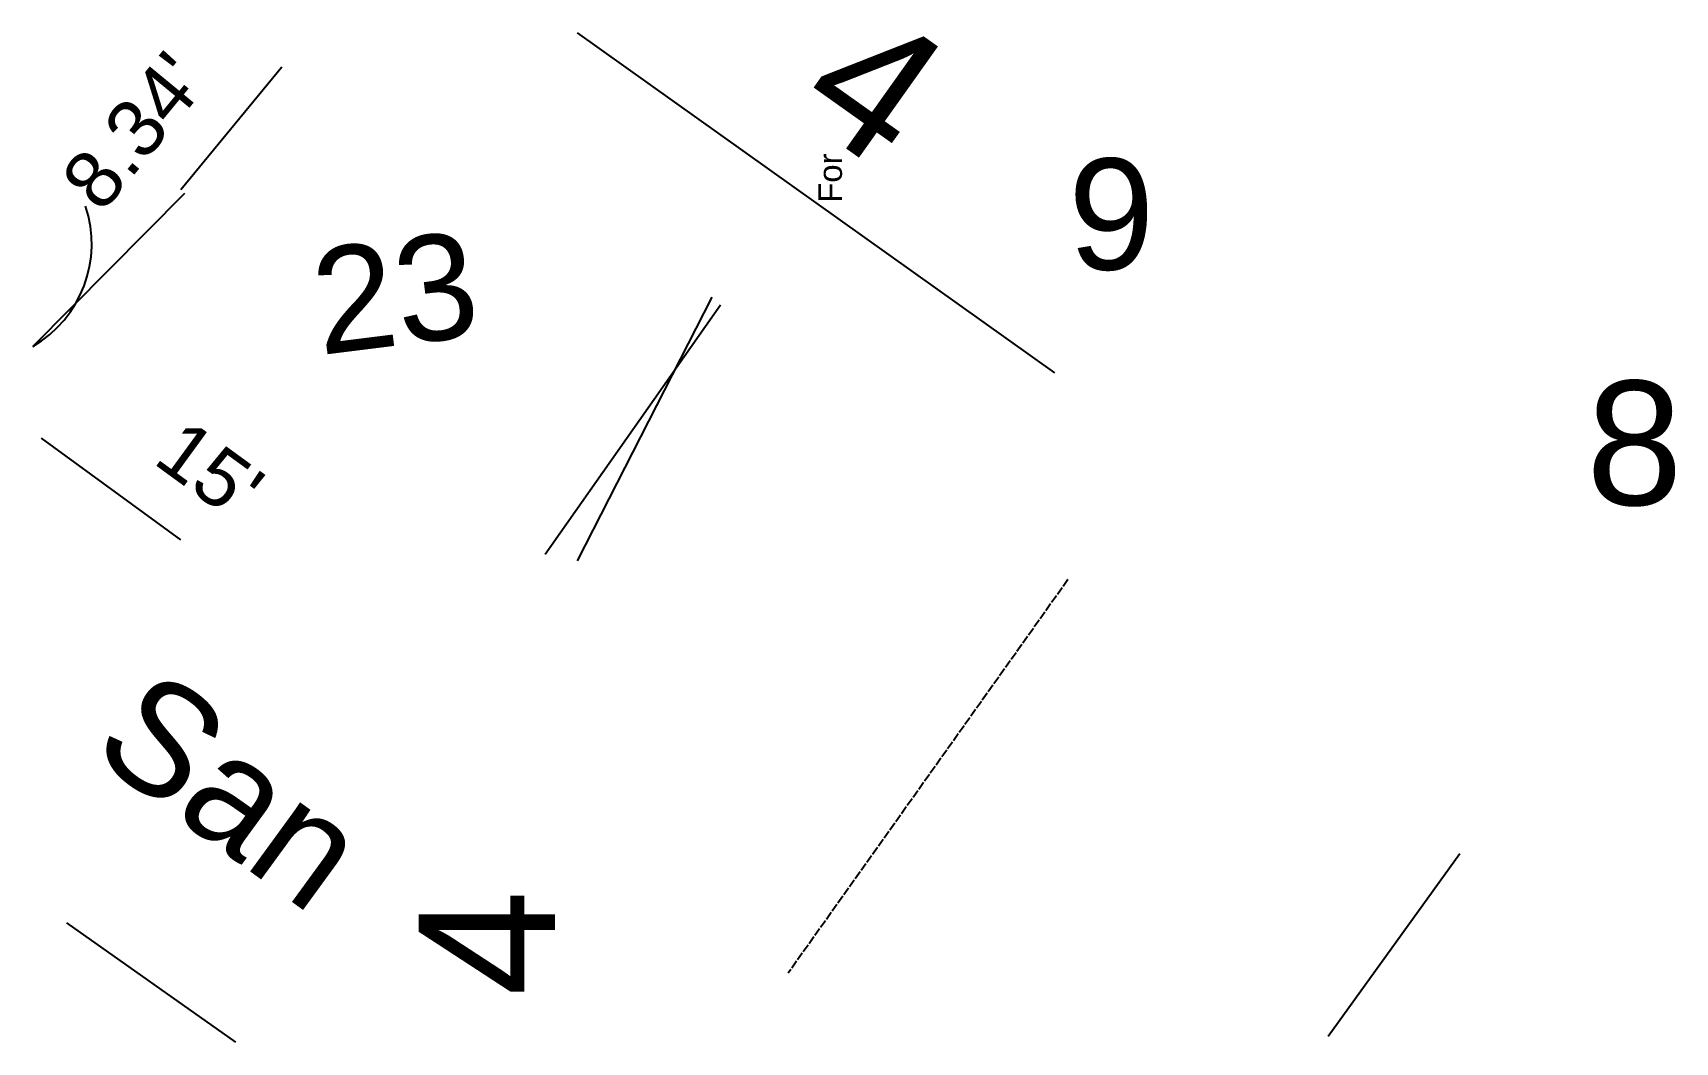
# Model space of a CAD drawing. Extents: x 10 to 261, y 0 to 155.
import ezdxf
from ezdxf.enums import TextEntityAlignment as Align

# ---------------------------------------------------------------- set-up
doc = ezdxf.new("R2010")
doc.units = 0
doc.header["$MEASUREMENT"] = 0
doc.linetypes.add('DASHED', pattern=[1.524, 1.27, -0.254])
for name, color, linetype in [('PLAT-CURVE', 4, 'CONTINUOUS'), ('PLAT-LINE', 7, 'CONTINUOUS'), ('PLAT-LINE-DASH', 8, 'DASHED'), ('PLAT-TEXT-DIST', 2, 'CONTINUOUS'), ('PLAT-TEXT-LOTNO', 5, 'CONTINUOUS'), ('PLAT-TEXT-MISC', 9, 'CONTINUOUS')]:
    doc.layers.add(name, color=color, linetype=linetype)
doc.styles.add('PLAT', font='arial.ttf')

msp = doc.modelspace()

# ---------------------------------------------------------------- linework, layer by layer
at = {"layer": 'PLAT-CURVE'}
for centre, radius, start, end in [((175.19, 125.81), 17.18, 103.6804, 103.6804), ((0.48, 122.39), 18.08, -59.8653, 18.7462)]:
    msp.add_arc(centre, radius, start, end, dxfattribs=at)
at = {"layer": 'PLAT-LINE'}
for p, q in [((92.8, 154.72), (165.79, 102.7)), ((47.65, 149.47), (32.17, 130.69)), ((32.76, 130.17), (9.56, 106.76)), ((114.71, 113.05), (87.93, 74.95)), ((113.42, 114.27), (92.83, 73.98)), ((10.81, 92.74), (32.14, 77.2)), ((227.8, 29.14), (207.67, 1.25)), ((14.71, 18.6), (40.55, 0.37))]:
    msp.add_line(p, q, dxfattribs=at)
at = {"layer": 'PLAT-LINE-DASH'}
msp.add_line((167.87, 71.1), (125.08, 10.94), dxfattribs=at)

# ---------------------------------------------------------------- texts
at = {"layer": 'PLAT-TEXT-DIST', "style": 'PLAT'}
for s, rotation, p in [("8.34'", 50.4991, (30.36, 135.33)), ("15'", 323.914, (32.57, 82.27))]:
    msp.add_text(s, height=8.703, rotation=rotation, dxfattribs=at).set_placement(p, align=Align.BOTTOM_CENTER)
at = {"layer": 'PLAT-TEXT-LOTNO', "style": 'PLAT'}
for s, height, rotation, p in [('4', 20.86, 324.6, (138.33, 146.7)), ('23', 16.135, 7.1464, (64.94, 114.99)), ('4', 20.86, 90, (79, 15.5))]:
    msp.add_text(s, height=height, rotation=rotation, dxfattribs=at).set_placement(p, align=Align.MIDDLE_CENTER)
for s, height, p in [('9', 17, (174.5, 127)), ('8', 19, (254.5, 92))]:
    msp.add_text(s, height=height, dxfattribs=at).set_placement(p, align=Align.MIDDLE_CENTER)
at = {"layer": 'PLAT-TEXT-MISC', "style": 'PLAT'}
for s, height, rotation, p in [('For', 3.6, 90, (131.5, 132.5)), ('San', 16.988, 323.914, (40.07, 38.97))]:
    msp.add_text(s, height=height, rotation=rotation, dxfattribs=at).set_placement(p, align=Align.MIDDLE_CENTER)

doc.saveas('drawing.dxf')
